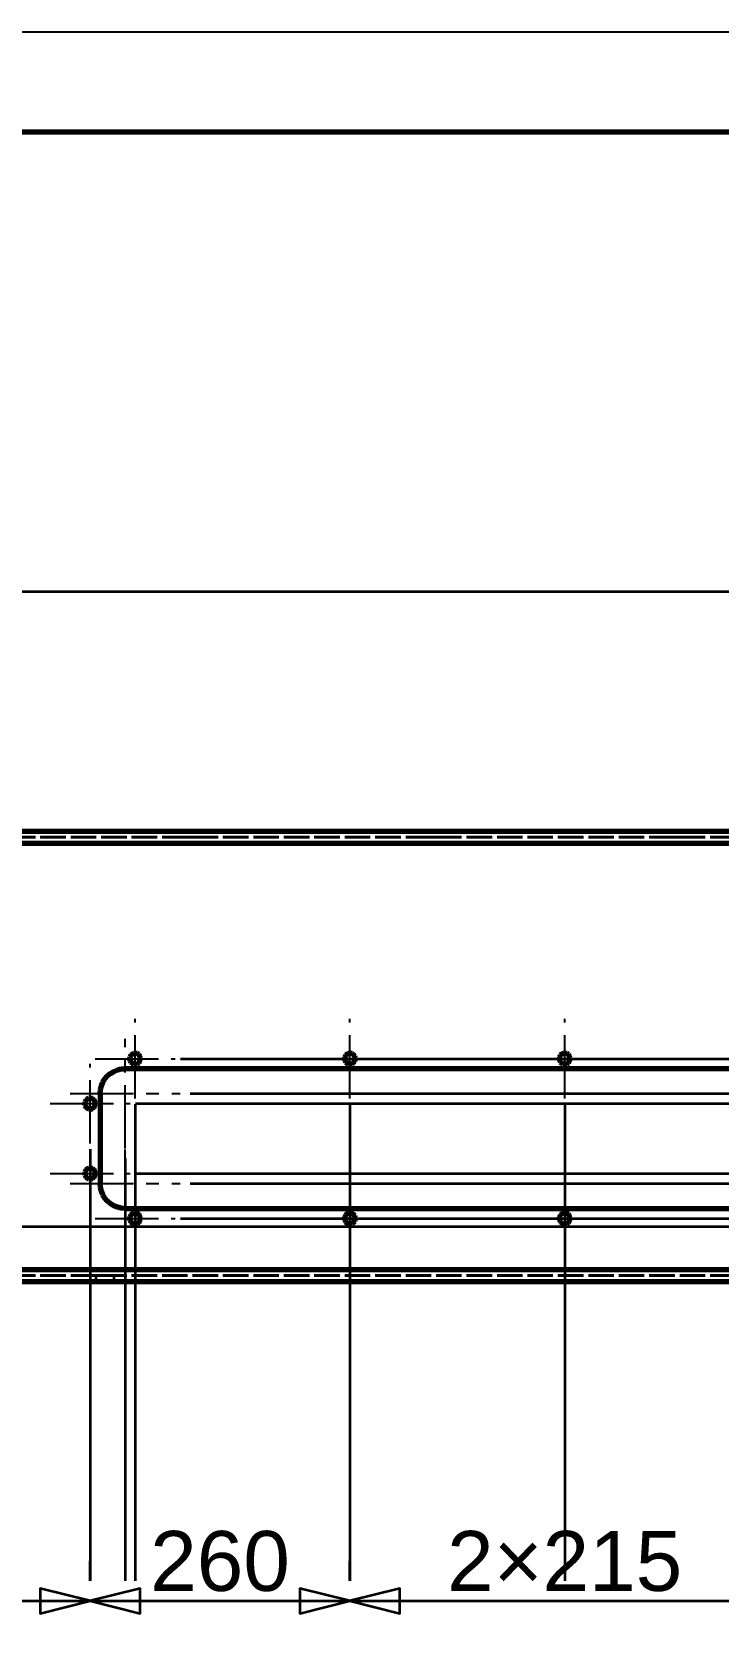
# Model space of a CAD drawing. Header units: millimetres. Extents: x 0 to 420, y 0 to 297.
# Drawn here: x 163.7 to 198, y 216.4 to 297 of the extents above; entities that cross this region are included whole.
import ezdxf
from ezdxf.enums import TextEntityAlignment as Align

# ---------------------------------------------------------------- set-up
doc = ezdxf.new("R2010")
doc.units = ezdxf.units.MM
doc.linetypes.add('CENTER', pattern=[5.08, 3.175, -0.635, 0.635, -0.635])
doc.linetypes.add('DASHED', pattern=[1.524, 1.27, -0.254])
doc.styles.add('GOST', font='Arial')

msp = doc.modelspace()

# ---------------------------------------------------------------- linework, layer by layer
at = {"color": 7, "lineweight": 35}
for p, q in [((65, 269), (240, 269)), ((171.075, 245.6), (255, 245.6)), ((181.825, 245.6), (255, 245.6)), ((192.575, 245.6), (255, 245.6)), ((171.55, 243.85), (255, 243.85)), ((168.8, 243.325), (168.8, 219.45)), ((168.825, 243.35), (255, 243.35)), ((179.55, 243.325), (179.55, 219.45)), ((190.3, 243.325), (190.3, 219.45)), ((166.55, 241.075), (166.55, 219.45)), ((168.3, 240.6), (168.3, 219.45)), ((168.825, 239.85), (255, 239.85)), ((171.55, 239.35), (255, 239.35)), ((92.085, 237.2), (255, 237.2)), ((92.585, 237.2), (255, 237.2)), ((154.585, 237.2), (255, 237.2)), ((155.085, 237.2), (255, 237.2)), ((166.55, 237.575), (166.55, 219.45)), ((171.075, 237.6), (255, 237.6)), ((181.825, 237.6), (255, 237.6)), ((192.575, 237.6), (255, 237.6)), ((168.3, 236.1), (168.3, 219.45)), ((168.8, 235.325), (168.8, 219.45)), ((179.55, 235.325), (179.55, 219.45)), ((190.3, 235.325), (190.3, 219.45)), ((166.55, 219.45), (166.55, 220.45)), ((166.55, 219.45), (166.55, 220.45)), ((179.55, 219.45), (179.55, 220.45)), ((179.55, 219.45), (179.55, 220.45)), ((152.25, 218.45), (166.55, 218.45)), ((166.55, 218.45), (179.55, 218.45)), ((179.55, 218.45), (201.05, 218.45))]:
    msp.add_line(p, q, dxfattribs=at)
at = {"color": 1, "lineweight": 70}
for p, q in [((65, 257), (240, 257)), ((65, 256.4), (240, 256.4)), ((168.54, 245.689), (168.525, 245.6)), ((168.525, 245.6), (168.54, 245.511)), ((168.583, 245.769), (168.54, 245.689)), ((168.54, 245.511), (168.583, 245.431)), ((168.65, 245.83), (168.583, 245.769)), ((168.583, 245.431), (168.65, 245.37)), ((168.732, 245.867), (168.65, 245.83)), ((168.65, 245.37), (168.732, 245.333)), ((168.823, 245.874), (168.732, 245.867)), ((168.732, 245.333), (168.823, 245.326)), ((168.91, 245.852), (168.823, 245.874)), ((168.823, 245.326), (168.91, 245.348)), ((168.986, 245.802), (168.91, 245.852)), ((168.91, 245.348), (168.986, 245.398)), ((169.042, 245.731), (168.986, 245.802)), ((168.986, 245.398), (169.042, 245.469)), ((169.071, 245.645), (169.042, 245.731)), ((169.042, 245.469), (169.071, 245.555)), ((169.071, 245.555), (169.071, 245.645)), ((179.29, 245.689), (179.275, 245.6)), ((179.275, 245.6), (179.29, 245.511)), ((179.333, 245.769), (179.29, 245.689)), ((179.29, 245.511), (179.333, 245.431)), ((179.4, 245.83), (179.333, 245.769)), ((179.333, 245.431), (179.4, 245.37)), ((179.482, 245.867), (179.4, 245.83)), ((179.4, 245.37), (179.482, 245.333)), ((179.573, 245.874), (179.482, 245.867)), ((179.482, 245.333), (179.573, 245.326)), ((179.66, 245.852), (179.573, 245.874)), ((179.573, 245.326), (179.66, 245.348)), ((179.736, 245.802), (179.66, 245.852)), ((179.66, 245.348), (179.736, 245.398)), ((179.792, 245.731), (179.736, 245.802)), ((179.736, 245.398), (179.792, 245.469)), ((179.821, 245.645), (179.792, 245.731)), ((179.792, 245.469), (179.821, 245.555)), ((179.821, 245.555), (179.821, 245.645)), ((190.04, 245.689), (190.025, 245.6)), ((190.025, 245.6), (190.04, 245.511)), ((190.083, 245.769), (190.04, 245.689)), ((190.04, 245.511), (190.083, 245.431)), ((190.15, 245.83), (190.083, 245.769)), ((190.083, 245.431), (190.15, 245.37)), ((190.232, 245.867), (190.15, 245.83)), ((190.15, 245.37), (190.232, 245.333)), ((190.323, 245.874), (190.232, 245.867)), ((190.232, 245.333), (190.323, 245.326)), ((190.41, 245.852), (190.323, 245.874)), ((190.323, 245.326), (190.41, 245.348)), ((190.486, 245.802), (190.41, 245.852)), ((190.41, 245.348), (190.486, 245.398)), ((190.542, 245.731), (190.486, 245.802)), ((190.486, 245.398), (190.542, 245.469)), ((190.571, 245.645), (190.542, 245.731)), ((190.542, 245.469), (190.571, 245.555)), ((190.571, 245.555), (190.571, 245.645)), ((167.111, 244.236), (167.186, 244.417)), ((167.186, 244.417), (167.289, 244.585)), ((167.289, 244.585), (167.416, 244.734)), ((167.416, 244.734), (167.565, 244.861)), ((167.565, 244.861), (167.733, 244.964)), ((167.733, 244.964), (167.914, 245.039)), ((167.914, 245.039), (168.104, 245.085)), ((168.104, 245.085), (168.3, 245.1)), ((201.55, 245.1), (168.3, 245.1)), ((166.4, 243.58), (166.333, 243.519)), ((166.482, 243.617), (166.4, 243.58)), ((166.573, 243.624), (166.482, 243.617)), ((166.66, 243.602), (166.573, 243.624)), ((166.736, 243.552), (166.66, 243.602)), ((167.05, 243.85), (167.065, 244.046)), ((167.05, 243.85), (167.05, 239.35)), ((167.065, 244.046), (167.111, 244.236)), ((166.29, 243.439), (166.275, 243.35)), ((166.275, 243.35), (166.29, 243.261)), ((166.333, 243.519), (166.29, 243.439)), ((166.29, 243.261), (166.333, 243.181)), ((166.333, 243.181), (166.4, 243.12)), ((166.4, 243.12), (166.482, 243.083)), ((166.482, 243.083), (166.573, 243.076)), ((166.573, 243.076), (166.66, 243.098)), ((166.66, 243.098), (166.736, 243.148)), ((166.792, 243.481), (166.736, 243.552)), ((166.736, 243.148), (166.792, 243.219)), ((166.821, 243.395), (166.792, 243.481)), ((166.792, 243.219), (166.821, 243.305)), ((166.821, 243.305), (166.821, 243.395)), ((166.29, 239.939), (166.275, 239.85)), ((166.275, 239.85), (166.29, 239.761)), ((166.333, 240.019), (166.29, 239.939)), ((166.29, 239.761), (166.333, 239.681)), ((166.4, 240.08), (166.333, 240.019)), ((166.333, 239.681), (166.4, 239.62)), ((166.482, 240.117), (166.4, 240.08)), ((166.4, 239.62), (166.482, 239.583)), ((166.573, 240.124), (166.482, 240.117)), ((166.482, 239.583), (166.573, 239.576)), ((166.66, 240.102), (166.573, 240.124)), ((166.573, 239.576), (166.66, 239.598)), ((166.736, 240.052), (166.66, 240.102)), ((166.66, 239.598), (166.736, 239.648)), ((166.792, 239.981), (166.736, 240.052)), ((166.736, 239.648), (166.792, 239.719)), ((166.821, 239.895), (166.792, 239.981)), ((166.792, 239.719), (166.821, 239.805)), ((166.821, 239.805), (166.821, 239.895)), ((167.065, 239.154), (167.05, 239.35)), ((167.111, 238.964), (167.065, 239.154)), ((167.186, 238.783), (167.111, 238.964)), ((167.289, 238.615), (167.186, 238.783)), ((167.416, 238.466), (167.289, 238.615)), ((167.565, 238.339), (167.416, 238.466)), ((167.733, 238.236), (167.565, 238.339)), ((167.914, 238.161), (167.733, 238.236)), ((168.104, 238.115), (167.914, 238.161)), ((168.3, 238.1), (168.104, 238.115)), ((168.3, 238.1), (201.55, 238.1)), ((168.54, 237.689), (168.525, 237.6)), ((168.525, 237.6), (168.54, 237.511)), ((168.583, 237.769), (168.54, 237.689)), ((168.54, 237.511), (168.583, 237.431)), ((168.65, 237.83), (168.583, 237.769)), ((168.583, 237.431), (168.65, 237.37)), ((168.732, 237.867), (168.65, 237.83)), ((168.65, 237.37), (168.732, 237.333)), ((168.823, 237.874), (168.732, 237.867)), ((168.732, 237.333), (168.823, 237.326)), ((168.91, 237.852), (168.823, 237.874)), ((168.823, 237.326), (168.91, 237.348)), ((168.986, 237.802), (168.91, 237.852)), ((168.91, 237.348), (168.986, 237.398)), ((169.042, 237.731), (168.986, 237.802)), ((168.986, 237.398), (169.042, 237.469)), ((169.071, 237.645), (169.042, 237.731)), ((169.042, 237.469), (169.071, 237.555)), ((169.071, 237.555), (169.071, 237.645)), ((179.29, 237.689), (179.275, 237.6)), ((179.275, 237.6), (179.29, 237.511)), ((179.333, 237.769), (179.29, 237.689)), ((179.29, 237.511), (179.333, 237.431)), ((179.4, 237.83), (179.333, 237.769)), ((179.333, 237.431), (179.4, 237.37)), ((179.482, 237.867), (179.4, 237.83)), ((179.4, 237.37), (179.482, 237.333)), ((179.573, 237.874), (179.482, 237.867)), ((179.482, 237.333), (179.573, 237.326)), ((179.66, 237.852), (179.573, 237.874)), ((179.573, 237.326), (179.66, 237.348)), ((179.736, 237.802), (179.66, 237.852)), ((179.66, 237.348), (179.736, 237.398)), ((179.792, 237.731), (179.736, 237.802)), ((179.736, 237.398), (179.792, 237.469)), ((179.821, 237.645), (179.792, 237.731)), ((179.792, 237.469), (179.821, 237.555)), ((179.821, 237.555), (179.821, 237.645)), ((190.04, 237.689), (190.025, 237.6)), ((190.025, 237.6), (190.04, 237.511)), ((190.083, 237.769), (190.04, 237.689)), ((190.04, 237.511), (190.083, 237.431)), ((190.15, 237.83), (190.083, 237.769)), ((190.083, 237.431), (190.15, 237.37)), ((190.232, 237.867), (190.15, 237.83)), ((190.15, 237.37), (190.232, 237.333)), ((190.323, 237.874), (190.232, 237.867)), ((190.232, 237.333), (190.323, 237.326)), ((190.41, 237.852), (190.323, 237.874)), ((190.323, 237.326), (190.41, 237.348)), ((190.486, 237.802), (190.41, 237.852)), ((190.41, 237.348), (190.486, 237.398)), ((190.542, 237.731), (190.486, 237.802)), ((190.486, 237.398), (190.542, 237.469)), ((190.571, 237.645), (190.542, 237.731)), ((190.542, 237.469), (190.571, 237.555)), ((190.571, 237.555), (190.571, 237.645)), ((65, 235.05), (240, 235.05)), ((65, 234.45), (240, 234.45))]:
    msp.add_line(p, q, dxfattribs=at)
at = {"color": 5, "linetype": 'DASHED', "lineweight": 35}
for p, q in [((240, 257), (65, 257)), ((240, 256.7), (65, 256.7)), ((65, 256.7), (240, 256.7)), ((170.802, 257), (170.8, 257)), ((170.8, 257), (170.802, 257)), ((170.802, 256.7), (170.8, 256.7)), ((170.8, 256.7), (170.802, 256.7)), ((170.808, 257), (170.802, 257)), ((170.802, 257), (170.808, 257)), ((170.808, 256.7), (170.802, 256.7)), ((170.802, 256.7), (170.808, 256.7)), ((170.817, 257), (170.808, 257)), ((170.808, 257), (170.817, 257)), ((170.817, 256.7), (170.808, 256.7)), ((170.808, 256.7), (170.817, 256.7)), ((170.83, 257), (170.817, 257)), ((170.817, 257), (170.83, 257)), ((170.83, 256.7), (170.817, 256.7)), ((170.817, 256.7), (170.83, 256.7)), ((170.846, 257), (170.83, 257)), ((170.83, 257), (170.846, 257)), ((170.846, 256.7), (170.83, 256.7)), ((170.83, 256.7), (170.846, 256.7)), ((170.865, 257), (170.846, 257)), ((170.846, 257), (170.865, 257)), ((170.865, 256.7), (170.846, 256.7)), ((170.846, 256.7), (170.865, 256.7)), ((170.888, 257), (170.865, 257)), ((170.865, 257), (170.888, 257)), ((170.888, 256.7), (170.865, 256.7)), ((170.865, 256.7), (170.888, 256.7)), ((170.913, 257), (170.888, 257)), ((170.888, 257), (170.913, 257)), ((170.913, 256.7), (170.888, 256.7)), ((170.888, 256.7), (170.913, 256.7)), ((170.94, 257), (170.913, 257)), ((170.913, 257), (170.94, 257)), ((170.94, 256.7), (170.913, 256.7)), ((170.913, 256.7), (170.94, 256.7)), ((170.97, 257), (170.94, 257)), ((170.94, 257), (170.97, 257)), ((170.97, 256.7), (170.94, 256.7)), ((170.94, 256.7), (170.97, 256.7)), ((171.001, 257), (170.97, 257)), ((170.97, 257), (171.001, 257)), ((171.001, 256.7), (170.97, 256.7)), ((170.97, 256.7), (171.001, 256.7)), ((171.033, 257), (171.001, 257)), ((171.001, 257), (171.033, 257)), ((171.033, 256.7), (171.001, 256.7)), ((171.001, 256.7), (171.033, 256.7)), ((171.066, 257), (171.033, 257)), ((171.033, 257), (171.066, 257)), ((171.066, 256.7), (171.033, 256.7)), ((171.033, 256.7), (171.066, 256.7)), ((171.1, 257), (171.066, 257)), ((171.066, 257), (171.1, 257)), ((171.1, 256.7), (171.066, 256.7)), ((171.066, 256.7), (171.1, 256.7)), ((171.1, 257), (171.4, 257)), ((171.4, 257), (171.1, 257)), ((171.4, 256.7), (171.1, 256.7)), ((171.1, 256.7), (171.4, 256.7)), ((171.4, 257), (171.434, 257)), ((171.434, 257), (171.4, 257)), ((171.4, 256.7), (171.434, 256.7)), ((171.434, 256.7), (171.4, 256.7)), ((171.434, 257), (171.467, 257)), ((171.467, 257), (171.434, 257)), ((171.434, 256.7), (171.467, 256.7)), ((171.467, 256.7), (171.434, 256.7)), ((171.467, 257), (171.499, 257)), ((171.499, 257), (171.467, 257)), ((171.467, 256.7), (171.499, 256.7)), ((171.499, 256.7), (171.467, 256.7)), ((171.499, 257), (171.53, 257)), ((171.53, 257), (171.499, 257)), ((171.499, 256.7), (171.53, 256.7)), ((171.53, 256.7), (171.499, 256.7)), ((171.53, 257), (171.56, 257)), ((171.56, 257), (171.53, 257)), ((171.53, 256.7), (171.56, 256.7)), ((171.56, 256.7), (171.53, 256.7)), ((171.56, 257), (171.587, 257)), ((171.587, 257), (171.56, 257)), ((171.56, 256.7), (171.587, 256.7)), ((171.587, 256.7), (171.56, 256.7)), ((171.587, 257), (171.612, 257)), ((171.612, 257), (171.587, 257)), ((171.587, 256.7), (171.612, 256.7)), ((171.612, 256.7), (171.587, 256.7)), ((171.612, 257), (171.635, 257)), ((171.635, 257), (171.612, 257)), ((171.612, 256.7), (171.635, 256.7)), ((171.635, 256.7), (171.612, 256.7)), ((171.635, 257), (171.654, 257)), ((171.654, 257), (171.635, 257)), ((171.635, 256.7), (171.654, 256.7)), ((171.654, 256.7), (171.635, 256.7)), ((171.654, 257), (171.67, 257)), ((171.67, 257), (171.654, 257)), ((171.654, 256.7), (171.67, 256.7)), ((171.67, 256.7), (171.654, 256.7)), ((171.67, 257), (171.683, 257)), ((171.683, 257), (171.67, 257)), ((171.67, 256.7), (171.683, 256.7)), ((171.683, 256.7), (171.67, 256.7)), ((171.683, 257), (171.692, 257)), ((171.692, 257), (171.683, 257)), ((171.683, 256.7), (171.692, 256.7)), ((171.692, 256.7), (171.683, 256.7)), ((171.692, 257), (171.698, 257)), ((171.698, 257), (171.692, 257)), ((171.692, 256.7), (171.698, 256.7)), ((171.698, 256.7), (171.692, 256.7)), ((171.698, 257), (171.7, 257)), ((171.7, 257), (171.698, 257)), ((171.698, 256.7), (171.7, 256.7)), ((171.7, 256.7), (171.698, 256.7)), ((183.302, 257), (183.3, 257)), ((183.3, 257), (183.302, 257)), ((183.302, 256.7), (183.3, 256.7)), ((183.3, 256.7), (183.302, 256.7)), ((183.308, 257), (183.302, 257)), ((183.302, 257), (183.308, 257)), ((183.308, 256.7), (183.302, 256.7)), ((183.302, 256.7), (183.308, 256.7)), ((183.317, 257), (183.308, 257)), ((183.308, 257), (183.317, 257)), ((183.317, 256.7), (183.308, 256.7)), ((183.308, 256.7), (183.317, 256.7)), ((183.33, 257), (183.317, 257)), ((183.317, 257), (183.33, 257)), ((183.33, 256.7), (183.317, 256.7)), ((183.317, 256.7), (183.33, 256.7)), ((183.346, 257), (183.33, 257)), ((183.33, 257), (183.346, 257)), ((183.346, 256.7), (183.33, 256.7)), ((183.33, 256.7), (183.346, 256.7)), ((183.365, 257), (183.346, 257)), ((183.346, 257), (183.365, 257)), ((183.365, 256.7), (183.346, 256.7)), ((183.346, 256.7), (183.365, 256.7)), ((183.388, 257), (183.365, 257)), ((183.365, 257), (183.388, 257)), ((183.388, 256.7), (183.365, 256.7)), ((183.365, 256.7), (183.388, 256.7)), ((183.413, 257), (183.388, 257)), ((183.388, 257), (183.413, 257)), ((183.413, 256.7), (183.388, 256.7)), ((183.388, 256.7), (183.413, 256.7)), ((183.44, 257), (183.413, 257)), ((183.413, 257), (183.44, 257)), ((183.44, 256.7), (183.413, 256.7)), ((183.413, 256.7), (183.44, 256.7)), ((183.47, 257), (183.44, 257)), ((183.44, 257), (183.47, 257)), ((183.47, 256.7), (183.44, 256.7)), ((183.44, 256.7), (183.47, 256.7)), ((183.501, 257), (183.47, 257)), ((183.47, 257), (183.501, 257)), ((183.501, 256.7), (183.47, 256.7)), ((183.47, 256.7), (183.501, 256.7)), ((183.533, 257), (183.501, 257)), ((183.501, 257), (183.533, 257)), ((183.533, 256.7), (183.501, 256.7)), ((183.501, 256.7), (183.533, 256.7)), ((183.566, 257), (183.533, 257)), ((183.533, 257), (183.566, 257)), ((183.566, 256.7), (183.533, 256.7)), ((183.533, 256.7), (183.566, 256.7)), ((183.6, 257), (183.566, 257)), ((183.566, 257), (183.6, 257)), ((183.6, 256.7), (183.566, 256.7)), ((183.566, 256.7), (183.6, 256.7)), ((183.6, 257), (183.9, 257)), ((183.9, 257), (183.6, 257)), ((183.9, 256.7), (183.6, 256.7)), ((183.6, 256.7), (183.9, 256.7)), ((183.9, 257), (183.934, 257)), ((183.934, 257), (183.9, 257)), ((183.9, 256.7), (183.934, 256.7)), ((183.934, 256.7), (183.9, 256.7)), ((183.934, 257), (183.967, 257)), ((183.967, 257), (183.934, 257)), ((183.934, 256.7), (183.967, 256.7)), ((183.967, 256.7), (183.934, 256.7)), ((183.967, 257), (183.999, 257)), ((183.999, 257), (183.967, 257)), ((183.967, 256.7), (183.999, 256.7)), ((183.999, 256.7), (183.967, 256.7)), ((183.999, 257), (184.03, 257)), ((184.03, 257), (183.999, 257)), ((183.999, 256.7), (184.03, 256.7)), ((184.03, 256.7), (183.999, 256.7)), ((184.03, 257), (184.06, 257)), ((184.06, 257), (184.03, 257)), ((184.03, 256.7), (184.06, 256.7)), ((184.06, 256.7), (184.03, 256.7)), ((184.06, 257), (184.087, 257)), ((184.087, 257), (184.06, 257)), ((184.06, 256.7), (184.087, 256.7)), ((184.087, 256.7), (184.06, 256.7)), ((184.087, 257), (184.112, 257)), ((184.112, 257), (184.087, 257)), ((184.087, 256.7), (184.112, 256.7)), ((184.112, 256.7), (184.087, 256.7)), ((184.112, 257), (184.135, 257)), ((184.135, 257), (184.112, 257)), ((184.112, 256.7), (184.135, 256.7)), ((184.135, 256.7), (184.112, 256.7)), ((184.135, 257), (184.154, 257)), ((184.154, 257), (184.135, 257)), ((184.135, 256.7), (184.154, 256.7)), ((184.154, 256.7), (184.135, 256.7)), ((184.154, 257), (184.17, 257)), ((184.17, 257), (184.154, 257)), ((184.154, 256.7), (184.17, 256.7)), ((184.17, 256.7), (184.154, 256.7)), ((184.17, 257), (184.183, 257)), ((184.183, 257), (184.17, 257)), ((184.17, 256.7), (184.183, 256.7)), ((184.183, 256.7), (184.17, 256.7)), ((184.183, 257), (184.192, 257)), ((184.192, 257), (184.183, 257)), ((184.183, 256.7), (184.192, 256.7)), ((184.192, 256.7), (184.183, 256.7)), ((184.192, 257), (184.198, 257)), ((184.198, 257), (184.192, 257)), ((184.192, 256.7), (184.198, 256.7)), ((184.198, 256.7), (184.192, 256.7)), ((184.198, 257), (184.2, 257)), ((184.2, 257), (184.198, 257)), ((184.198, 256.7), (184.2, 256.7)), ((184.2, 256.7), (184.198, 256.7)), ((195.802, 257), (195.8, 257)), ((195.8, 257), (195.802, 257)), ((195.802, 256.7), (195.8, 256.7)), ((195.8, 256.7), (195.802, 256.7)), ((195.808, 257), (195.802, 257)), ((195.802, 257), (195.808, 257)), ((195.808, 256.7), (195.802, 256.7)), ((195.802, 256.7), (195.808, 256.7)), ((195.817, 257), (195.808, 257)), ((195.808, 257), (195.817, 257)), ((195.817, 256.7), (195.808, 256.7)), ((195.808, 256.7), (195.817, 256.7)), ((195.83, 257), (195.817, 257)), ((195.817, 257), (195.83, 257)), ((195.83, 256.7), (195.817, 256.7)), ((195.817, 256.7), (195.83, 256.7)), ((195.846, 257), (195.83, 257)), ((195.83, 257), (195.846, 257)), ((195.846, 256.7), (195.83, 256.7)), ((195.83, 256.7), (195.846, 256.7)), ((195.865, 257), (195.846, 257)), ((195.846, 257), (195.865, 257)), ((195.865, 256.7), (195.846, 256.7)), ((195.846, 256.7), (195.865, 256.7)), ((195.888, 257), (195.865, 257)), ((195.865, 257), (195.888, 257)), ((195.888, 256.7), (195.865, 256.7)), ((195.865, 256.7), (195.888, 256.7)), ((195.913, 257), (195.888, 257)), ((195.888, 257), (195.913, 257)), ((195.913, 256.7), (195.888, 256.7)), ((195.888, 256.7), (195.913, 256.7)), ((195.94, 257), (195.913, 257)), ((195.913, 257), (195.94, 257)), ((195.94, 256.7), (195.913, 256.7)), ((195.913, 256.7), (195.94, 256.7)), ((195.97, 257), (195.94, 257)), ((195.94, 257), (195.97, 257)), ((195.97, 256.7), (195.94, 256.7)), ((195.94, 256.7), (195.97, 256.7)), ((196.001, 257), (195.97, 257)), ((195.97, 257), (196.001, 257)), ((196.001, 256.7), (195.97, 256.7)), ((195.97, 256.7), (196.001, 256.7)), ((196.033, 257), (196.001, 257)), ((196.001, 257), (196.033, 257)), ((196.033, 256.7), (196.001, 256.7)), ((196.001, 256.7), (196.033, 256.7)), ((196.066, 257), (196.033, 257)), ((196.033, 257), (196.066, 257)), ((196.066, 256.7), (196.033, 256.7)), ((196.033, 256.7), (196.066, 256.7)), ((196.1, 257), (196.066, 257)), ((196.066, 257), (196.1, 257)), ((196.1, 256.7), (196.066, 256.7)), ((196.066, 256.7), (196.1, 256.7)), ((196.1, 257), (196.4, 257)), ((196.4, 257), (196.1, 257)), ((196.4, 256.7), (196.1, 256.7)), ((196.1, 256.7), (196.4, 256.7)), ((196.4, 257), (196.434, 257)), ((196.434, 257), (196.4, 257)), ((196.4, 256.7), (196.434, 256.7)), ((196.434, 256.7), (196.4, 256.7)), ((196.434, 257), (196.467, 257)), ((196.467, 257), (196.434, 257)), ((196.434, 256.7), (196.467, 256.7)), ((196.467, 256.7), (196.434, 256.7)), ((196.467, 257), (196.499, 257)), ((196.499, 257), (196.467, 257)), ((196.467, 256.7), (196.499, 256.7)), ((196.499, 256.7), (196.467, 256.7)), ((196.499, 257), (196.53, 257)), ((196.53, 257), (196.499, 257)), ((196.499, 256.7), (196.53, 256.7)), ((196.53, 256.7), (196.499, 256.7)), ((196.53, 257), (196.56, 257)), ((196.56, 257), (196.53, 257)), ((196.53, 256.7), (196.56, 256.7)), ((196.56, 256.7), (196.53, 256.7)), ((196.56, 257), (196.587, 257)), ((196.587, 257), (196.56, 257)), ((196.56, 256.7), (196.587, 256.7)), ((196.587, 256.7), (196.56, 256.7)), ((196.587, 257), (196.612, 257)), ((196.612, 257), (196.587, 257)), ((196.587, 256.7), (196.612, 256.7)), ((196.612, 256.7), (196.587, 256.7)), ((196.612, 257), (196.635, 257)), ((196.635, 257), (196.612, 257)), ((196.612, 256.7), (196.635, 256.7)), ((196.635, 256.7), (196.612, 256.7)), ((196.635, 257), (196.654, 257)), ((196.654, 257), (196.635, 257)), ((196.635, 256.7), (196.654, 256.7)), ((196.654, 256.7), (196.635, 256.7)), ((196.654, 257), (196.67, 257)), ((196.67, 257), (196.654, 257)), ((196.654, 256.7), (196.67, 256.7)), ((196.67, 256.7), (196.654, 256.7)), ((196.67, 257), (196.683, 257)), ((196.683, 257), (196.67, 257)), ((196.67, 256.7), (196.683, 256.7)), ((196.683, 256.7), (196.67, 256.7)), ((196.683, 257), (196.692, 257)), ((196.692, 257), (196.683, 257)), ((196.683, 256.7), (196.692, 256.7)), ((196.692, 256.7), (196.683, 256.7)), ((196.692, 257), (196.698, 257)), ((196.698, 257), (196.692, 257)), ((196.692, 256.7), (196.698, 256.7)), ((196.698, 256.7), (196.692, 256.7)), ((196.698, 257), (196.7, 257)), ((196.7, 257), (196.698, 257)), ((196.698, 256.7), (196.7, 256.7)), ((196.7, 256.7), (196.698, 256.7)), ((168.525, 245.6), (168.54, 245.689)), ((168.54, 245.511), (168.525, 245.6)), ((168.54, 245.689), (168.583, 245.769)), ((168.583, 245.431), (168.54, 245.511)), ((168.583, 245.769), (168.65, 245.83)), ((168.65, 245.37), (168.583, 245.431)), ((168.65, 245.83), (168.732, 245.867)), ((168.732, 245.333), (168.65, 245.37)), ((168.732, 245.867), (168.823, 245.874)), ((168.823, 245.326), (168.732, 245.333)), ((168.823, 245.874), (168.91, 245.852)), ((168.91, 245.348), (168.823, 245.326)), ((168.91, 245.852), (168.986, 245.802)), ((168.986, 245.398), (168.91, 245.348)), ((168.986, 245.802), (169.042, 245.731)), ((169.042, 245.469), (168.986, 245.398)), ((169.042, 245.731), (169.071, 245.645)), ((169.071, 245.555), (169.042, 245.469)), ((169.071, 245.645), (169.071, 245.555)), ((179.275, 245.6), (179.29, 245.689)), ((179.29, 245.511), (179.275, 245.6)), ((179.29, 245.689), (179.333, 245.769)), ((179.333, 245.431), (179.29, 245.511)), ((179.333, 245.769), (179.4, 245.83)), ((179.4, 245.37), (179.333, 245.431)), ((179.4, 245.83), (179.482, 245.867)), ((179.482, 245.333), (179.4, 245.37)), ((179.482, 245.867), (179.573, 245.874)), ((179.573, 245.326), (179.482, 245.333)), ((179.573, 245.874), (179.66, 245.852)), ((179.66, 245.348), (179.573, 245.326)), ((179.66, 245.852), (179.736, 245.802)), ((179.736, 245.398), (179.66, 245.348)), ((179.736, 245.802), (179.792, 245.731)), ((179.792, 245.469), (179.736, 245.398)), ((179.792, 245.731), (179.821, 245.645)), ((179.821, 245.555), (179.792, 245.469)), ((179.821, 245.645), (179.821, 245.555)), ((190.025, 245.6), (190.04, 245.689)), ((190.04, 245.511), (190.025, 245.6)), ((190.04, 245.689), (190.083, 245.769)), ((190.083, 245.431), (190.04, 245.511)), ((190.083, 245.769), (190.15, 245.83)), ((190.15, 245.37), (190.083, 245.431)), ((190.15, 245.83), (190.232, 245.867)), ((190.232, 245.333), (190.15, 245.37)), ((190.232, 245.867), (190.323, 245.874)), ((190.323, 245.326), (190.232, 245.333)), ((190.323, 245.874), (190.41, 245.852)), ((190.41, 245.348), (190.323, 245.326)), ((190.41, 245.852), (190.486, 245.802)), ((190.486, 245.398), (190.41, 245.348)), ((190.486, 245.802), (190.542, 245.731)), ((190.542, 245.469), (190.486, 245.398)), ((190.542, 245.731), (190.571, 245.645)), ((190.571, 245.555), (190.542, 245.469)), ((190.571, 245.645), (190.571, 245.555)), ((167.186, 244.417), (167.111, 244.236)), ((167.289, 244.585), (167.186, 244.417)), ((167.416, 244.734), (167.289, 244.585)), ((167.565, 244.861), (167.416, 244.734)), ((167.733, 244.964), (167.565, 244.861)), ((167.914, 245.039), (167.733, 244.964)), ((168.104, 245.085), (167.914, 245.039)), ((168.3, 245.1), (168.104, 245.085)), ((168.3, 245.1), (201.55, 245.1)), ((166.333, 243.519), (166.4, 243.58)), ((166.4, 243.58), (166.482, 243.617)), ((166.482, 243.617), (166.573, 243.624)), ((166.573, 243.624), (166.66, 243.602)), ((166.66, 243.602), (166.736, 243.552)), ((167.065, 244.046), (167.05, 243.85)), ((167.05, 239.35), (167.05, 243.85)), ((167.111, 244.236), (167.065, 244.046)), ((166.275, 243.35), (166.29, 243.439)), ((166.29, 243.261), (166.275, 243.35)), ((166.29, 243.439), (166.333, 243.519)), ((166.333, 243.181), (166.29, 243.261)), ((166.4, 243.12), (166.333, 243.181)), ((166.482, 243.083), (166.4, 243.12)), ((166.573, 243.076), (166.482, 243.083)), ((166.66, 243.098), (166.573, 243.076)), ((166.736, 243.148), (166.66, 243.098)), ((166.736, 243.552), (166.792, 243.481)), ((166.792, 243.219), (166.736, 243.148)), ((166.792, 243.481), (166.821, 243.395)), ((166.821, 243.305), (166.792, 243.219)), ((166.821, 243.395), (166.821, 243.305)), ((166.275, 239.85), (166.29, 239.939)), ((166.29, 239.761), (166.275, 239.85)), ((166.29, 239.939), (166.333, 240.019)), ((166.333, 239.681), (166.29, 239.761)), ((166.333, 240.019), (166.4, 240.08)), ((166.4, 239.62), (166.333, 239.681)), ((166.4, 240.08), (166.482, 240.117)), ((166.482, 239.583), (166.4, 239.62)), ((166.482, 240.117), (166.573, 240.124)), ((166.573, 239.576), (166.482, 239.583)), ((166.573, 240.124), (166.66, 240.102)), ((166.66, 239.598), (166.573, 239.576)), ((166.66, 240.102), (166.736, 240.052)), ((166.736, 239.648), (166.66, 239.598)), ((166.736, 240.052), (166.792, 239.981)), ((166.792, 239.719), (166.736, 239.648)), ((166.792, 239.981), (166.821, 239.895)), ((166.821, 239.805), (166.792, 239.719)), ((166.821, 239.895), (166.821, 239.805)), ((167.05, 239.35), (167.065, 239.154)), ((167.065, 239.154), (167.111, 238.964)), ((167.111, 238.964), (167.186, 238.783)), ((167.186, 238.783), (167.289, 238.615)), ((167.289, 238.615), (167.416, 238.466)), ((167.416, 238.466), (167.565, 238.339)), ((167.565, 238.339), (167.733, 238.236)), ((167.733, 238.236), (167.914, 238.161)), ((167.914, 238.161), (168.104, 238.115)), ((168.104, 238.115), (168.3, 238.1)), ((201.55, 238.1), (168.3, 238.1)), ((168.525, 237.6), (168.54, 237.689)), ((168.54, 237.511), (168.525, 237.6)), ((168.54, 237.689), (168.583, 237.769)), ((168.583, 237.431), (168.54, 237.511)), ((168.583, 237.769), (168.65, 237.83)), ((168.65, 237.37), (168.583, 237.431)), ((168.65, 237.83), (168.732, 237.867)), ((168.732, 237.333), (168.65, 237.37)), ((168.732, 237.867), (168.823, 237.874)), ((168.823, 237.326), (168.732, 237.333)), ((168.823, 237.874), (168.91, 237.852)), ((168.91, 237.348), (168.823, 237.326)), ((168.91, 237.852), (168.986, 237.802)), ((168.986, 237.398), (168.91, 237.348)), ((168.986, 237.802), (169.042, 237.731)), ((169.042, 237.469), (168.986, 237.398)), ((169.042, 237.731), (169.071, 237.645)), ((169.071, 237.555), (169.042, 237.469)), ((169.071, 237.645), (169.071, 237.555)), ((179.275, 237.6), (179.29, 237.689)), ((179.29, 237.511), (179.275, 237.6)), ((179.29, 237.689), (179.333, 237.769)), ((179.333, 237.431), (179.29, 237.511)), ((179.333, 237.769), (179.4, 237.83)), ((179.4, 237.37), (179.333, 237.431)), ((179.4, 237.83), (179.482, 237.867)), ((179.482, 237.333), (179.4, 237.37)), ((179.482, 237.867), (179.573, 237.874)), ((179.573, 237.326), (179.482, 237.333)), ((179.573, 237.874), (179.66, 237.852)), ((179.66, 237.348), (179.573, 237.326)), ((179.66, 237.852), (179.736, 237.802)), ((179.736, 237.398), (179.66, 237.348)), ((179.736, 237.802), (179.792, 237.731)), ((179.792, 237.469), (179.736, 237.398)), ((179.792, 237.731), (179.821, 237.645)), ((179.821, 237.555), (179.792, 237.469)), ((179.821, 237.645), (179.821, 237.555)), ((190.025, 237.6), (190.04, 237.689)), ((190.04, 237.511), (190.025, 237.6)), ((190.04, 237.689), (190.083, 237.769)), ((190.083, 237.431), (190.04, 237.511)), ((190.083, 237.769), (190.15, 237.83)), ((190.15, 237.37), (190.083, 237.431)), ((190.15, 237.83), (190.232, 237.867)), ((190.232, 237.333), (190.15, 237.37)), ((190.232, 237.867), (190.323, 237.874)), ((190.323, 237.326), (190.232, 237.333)), ((190.323, 237.874), (190.41, 237.852)), ((190.41, 237.348), (190.323, 237.326)), ((190.41, 237.852), (190.486, 237.802)), ((190.486, 237.398), (190.41, 237.348)), ((190.486, 237.802), (190.542, 237.731)), ((190.542, 237.469), (190.486, 237.398)), ((190.542, 237.731), (190.571, 237.645)), ((190.571, 237.555), (190.542, 237.469)), ((190.571, 237.645), (190.571, 237.555)), ((240, 234.75), (65, 234.75)), ((65, 234.75), (240, 234.75)), ((166.861, 234.75), (166.85, 234.75)), ((166.85, 234.45), (166.85, 234.75)), ((166.85, 234.45), (166.85, 234.75)), ((166.85, 234.75), (166.861, 234.75)), ((166.895, 234.75), (166.861, 234.75)), ((166.861, 234.75), (166.895, 234.75)), ((166.948, 234.75), (166.895, 234.75)), ((166.895, 234.75), (166.948, 234.75)), ((167.019, 234.75), (166.948, 234.75)), ((166.948, 234.75), (167.019, 234.75)), ((167.105, 234.75), (167.019, 234.75)), ((167.019, 234.75), (167.105, 234.75)), ((167.2, 234.75), (167.105, 234.75)), ((167.105, 234.75), (167.2, 234.75)), ((167.3, 234.75), (167.2, 234.75)), ((167.2, 234.75), (167.3, 234.75)), ((167.4, 234.75), (167.3, 234.75)), ((167.3, 234.75), (167.4, 234.75)), ((167.495, 234.75), (167.4, 234.75)), ((167.4, 234.75), (167.495, 234.75)), ((167.581, 234.75), (167.495, 234.75)), ((167.495, 234.75), (167.581, 234.75)), ((167.652, 234.75), (167.581, 234.75)), ((167.581, 234.75), (167.652, 234.75)), ((167.705, 234.75), (167.652, 234.75)), ((167.652, 234.75), (167.705, 234.75)), ((167.739, 234.75), (167.705, 234.75)), ((167.705, 234.75), (167.739, 234.75)), ((167.75, 234.75), (167.739, 234.75)), ((167.739, 234.75), (167.75, 234.75)), ((167.75, 234.45), (167.75, 234.75)), ((167.75, 234.45), (167.75, 234.75)), ((65, 234.45), (240, 234.45)), ((166.85, 234.45), (166.861, 234.45)), ((166.861, 234.45), (166.85, 234.45)), ((166.861, 234.45), (166.895, 234.45)), ((166.895, 234.45), (166.861, 234.45)), ((166.895, 234.45), (166.948, 234.45)), ((166.948, 234.45), (166.895, 234.45)), ((166.948, 234.45), (167.019, 234.45)), ((167.019, 234.45), (166.948, 234.45)), ((167.019, 234.45), (167.105, 234.45)), ((167.105, 234.45), (167.019, 234.45)), ((167.105, 234.45), (167.2, 234.45)), ((167.2, 234.45), (167.105, 234.45)), ((167.2, 234.45), (167.3, 234.45)), ((167.3, 234.45), (167.2, 234.45)), ((167.3, 234.45), (167.4, 234.45)), ((167.4, 234.45), (167.3, 234.45)), ((167.4, 234.45), (167.495, 234.45)), ((167.495, 234.45), (167.4, 234.45)), ((167.495, 234.45), (167.581, 234.45)), ((167.581, 234.45), (167.495, 234.45)), ((167.581, 234.45), (167.652, 234.45)), ((167.652, 234.45), (167.581, 234.45)), ((167.652, 234.45), (167.705, 234.45)), ((167.705, 234.45), (167.652, 234.45)), ((167.705, 234.45), (167.739, 234.45)), ((167.739, 234.45), (167.705, 234.45)), ((167.739, 234.45), (167.75, 234.45)), ((167.75, 234.45), (167.739, 234.45))]:
    msp.add_line(p, q, dxfattribs=at)
at = {"color": 4, "linetype": 'CENTER', "lineweight": 25}
for p, q in [((168.8, 243.6), (168.8, 247.6)), ((179.55, 243.6), (179.55, 247.6)), ((190.3, 243.6), (190.3, 247.6)), ((168.3, 241.1), (168.3, 246.6)), ((166.55, 241.35), (166.55, 245.35)), ((166.8, 245.6), (170.8, 245.6)), ((177.55, 245.6), (181.55, 245.6)), ((188.3, 245.6), (192.3, 245.6)), ((165.55, 243.85), (171.05, 243.85)), ((164.55, 243.35), (168.55, 243.35)), ((168.3, 236.6), (168.3, 242.1)), ((166.55, 237.85), (166.55, 241.85)), ((164.55, 239.85), (168.55, 239.85)), ((168.8, 235.6), (168.8, 239.6)), ((179.55, 235.6), (179.55, 239.6)), ((190.3, 235.6), (190.3, 239.6)), ((165.55, 239.35), (171.05, 239.35)), ((166.8, 237.6), (170.8, 237.6)), ((177.55, 237.6), (181.55, 237.6)), ((188.3, 237.6), (192.3, 237.6))]:
    msp.add_line(p, q, dxfattribs=at)
at = {"color": 7, "lineweight": 25}
msp.add_lwpolyline([(0, 0), (420, 0), (420, 297), (0, 297)], close=True, dxfattribs=at)
at = {"color": 7, "lineweight": 70}
msp.add_lwpolyline([(20, 5), (415, 5), (415, 292), (20, 292)], close=True, dxfattribs=at)
at = {"color": 7, "lineweight": 35}
for points in [[(166.55, 218.45), (164.05, 219.075), (164.05, 217.825)], [(166.55, 218.45), (169.05, 217.825), (169.05, 219.075)], [(179.55, 218.45), (177.05, 219.075), (177.05, 217.825)], [(179.55, 218.45), (182.05, 217.825), (182.05, 219.075)]]:
    msp.add_lwpolyline(points, close=True, dxfattribs=at)

# ---------------------------------------------------------------- texts
at = {"color": 7, "style": 'GOST'}
for s, p in [('260', (173.05, 220.45)), ('2×215', (190.3, 220.45))]:
    msp.add_text(s, height=3, dxfattribs=at).set_placement(p, align=Align.MIDDLE)

doc.saveas('drawing.dxf')
